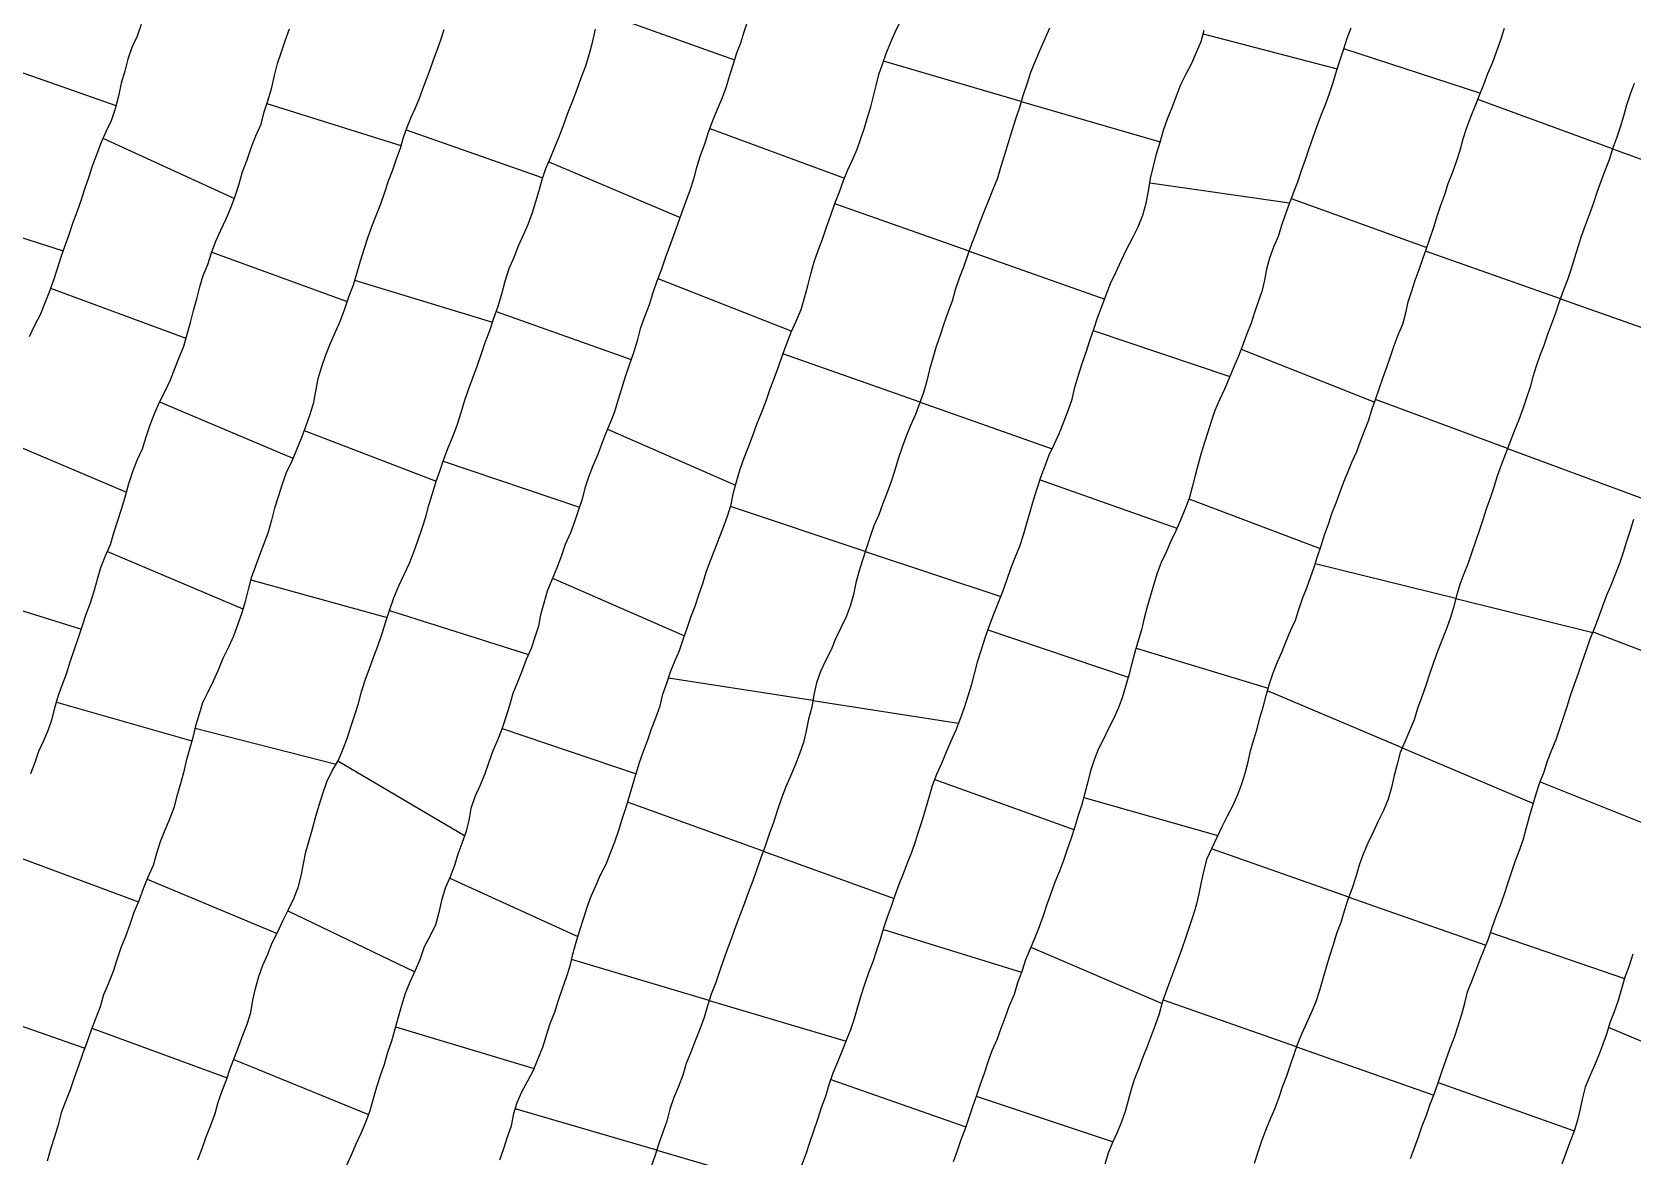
# Model space of a CAD drawing. Extents: x 703186 to 703989, y 1560402 to 1561368.
# Drawn here: x 703821.7 to 703872.1, y 1560727.8 to 1560763.2 of the extents above; entities that cross this region are included whole.
import ezdxf

# ---------------------------------------------------------------- set-up
doc = ezdxf.new("R2010")
doc.units = 0
doc.layers.add('10124_2002_REAL', color=30, linetype='Continuous')
doc.layers.add('AGROCAD PLL', color=7, linetype='Continuous')

msp = doc.modelspace()

# ---------------------------------------------------------------- linework, layer by layer
at = {"layer": '10124_2002_REAL'}
for points in [[(703825.1589, 1560763.4542), (703825.0265, 1560763.0849), (703824.8675, 1560762.7359), (703824.7382, 1560762.3673), (703824.6411, 1560761.987), (703824.5213, 1560761.6041), (703824.446, 1560761.1952), (703824.3334, 1560760.8058), (703824.2134, 1560760.4286), (703824.0447, 1560760.0765), (703823.8824, 1560759.7215), (703823.7498, 1560759.3527), (703823.6163, 1560758.9923), (703823.5004, 1560758.6334), (703823.3754, 1560758.2698), (703823.2527, 1560757.9102), (703823.1292, 1560757.5543), (703822.9933, 1560757.1937), (703822.8745, 1560756.8316), (703822.7515, 1560756.4862), (703822.6286, 1560756.1338), (703822.5067, 1560755.7716), (703822.3921, 1560755.4051), (703822.2543, 1560755.0298), (703822.1132, 1560754.6622), (703821.9755, 1560754.3206), (703821.801, 1560753.9883), (703821.6292, 1560753.6288)], [(703844.2292, 1560763.4989), (703844.1255, 1560763.1879), (703844.0221, 1560762.8639), (703843.9051, 1560762.5487), (703843.7981, 1560762.2042), (703843.6807, 1560761.853), (703843.5729, 1560761.4987), (703843.4467, 1560761.151), (703843.2972, 1560760.7854), (703843.1472, 1560760.428), (703843.0115, 1560760.0602), (703842.8899, 1560759.6895), (703842.7525, 1560759.326), (703842.6386, 1560758.9554), (703842.5427, 1560758.5887), (703842.429, 1560758.2279), (703842.2923, 1560757.8684), (703842.1733, 1560757.5193), (703842.0444, 1560757.1584), (703841.922, 1560756.8127), (703841.795, 1560756.4708), (703841.6589, 1560756.102), (703841.5374, 1560755.7509), (703841.3925, 1560755.3826), (703841.2668, 1560755.0065), (703841.1517, 1560754.6348), (703841.0019, 1560754.255), (703840.8633, 1560753.8788), (703840.7702, 1560753.4975), (703840.6562, 1560753.1182), (703840.5252, 1560752.7366), (703840.3978, 1560752.3676), (703840.2793, 1560751.9915), (703840.1668, 1560751.6251), (703840.0548, 1560751.2665), (703839.9281, 1560750.9152), (703839.78, 1560750.5775), (703839.6473, 1560750.2404), (703839.5245, 1560749.8977), (703839.382, 1560749.5636), (703839.2361, 1560749.2082), (703839.1263, 1560748.8653), (703839.0367, 1560748.5141), (703838.9162, 1560748.1558), (703838.7955, 1560747.8087), (703838.6732, 1560747.4554), (703838.5074, 1560747.0895), (703838.3784, 1560746.7139), (703838.2448, 1560746.3555), (703838.0825, 1560745.9844), (703837.9349, 1560745.6178), (703837.832, 1560745.2495), (703837.7312, 1560744.8795), (703837.6637, 1560744.5172), (703837.5486, 1560744.1755), (703837.431, 1560743.8226), (703837.2816, 1560743.4767), (703837.1495, 1560743.121), (703837.001, 1560742.7624), (703836.8605, 1560742.4071), (703836.7496, 1560742.0292), (703836.6429, 1560741.6542), (703836.5173, 1560741.2825), (703836.3766, 1560740.9374), (703836.2297, 1560740.5935), (703836.1033, 1560740.2381), (703835.9795, 1560739.8786), (703835.8342, 1560739.5148), (703835.662, 1560739.146), (703835.5408, 1560738.7871), (703835.4691, 1560738.4085), (703835.3747, 1560738.0353), (703835.256, 1560737.6848), (703835.1247, 1560737.3439), (703835.0198, 1560736.9894), (703834.8895, 1560736.6286), (703834.73, 1560736.2782), (703834.612, 1560735.8921), (703834.5324, 1560735.5088), (703834.4241, 1560735.1168), (703834.2517, 1560734.7755), (703834.0664, 1560734.4271), (703833.939, 1560734.0529), (703833.7882, 1560733.6812), (703833.6183, 1560733.3203), (703833.473, 1560732.9599), (703833.3482, 1560732.5859), (703833.2532, 1560732.2163), (703833.1383, 1560731.8344), (703833.0359, 1560731.4613), (703832.9108, 1560731.1012), (703832.8071, 1560730.7251), (703832.6858, 1560730.37), (703832.5612, 1560730.0082), (703832.4575, 1560729.6415), (703832.3568, 1560729.2711), (703832.223, 1560728.9003), (703832.0737, 1560728.5535), (703831.9127, 1560728.2227), (703831.7638, 1560727.8702), (703831.6059, 1560727.526)], [(703836.4443, 1560727.7288), (703836.5712, 1560728.0847), (703836.6937, 1560728.4451), (703836.8138, 1560728.8016), (703836.8929, 1560729.1799), (703836.999, 1560729.5336), (703837.1383, 1560729.8707), (703837.3267, 1560730.2092), (703837.505, 1560730.5469), (703837.6587, 1560730.9148), (703837.8052, 1560731.2763), (703837.9193, 1560731.6491), (703838.0335, 1560732.0137), (703838.1792, 1560732.3735), (703838.2972, 1560732.7467), (703838.4204, 1560733.1149), (703838.5484, 1560733.4763), (703838.6611, 1560733.8339), (703838.7513, 1560734.1983), (703838.8505, 1560734.5791), (703838.9649, 1560734.9505), (703839.0803, 1560735.314), (703839.1976, 1560735.6752), (703839.3298, 1560736.0268), (703839.4766, 1560736.3463), (703839.6172, 1560736.6939), (703839.7933, 1560737.0347), (703839.9301, 1560737.3834), (703840.0709, 1560737.7373), (703840.194, 1560738.0975), (703840.3044, 1560738.4504), (703840.4154, 1560738.7954), (703840.5218, 1560739.1431), (703840.6245, 1560739.4931), (703840.7331, 1560739.8578), (703840.8449, 1560740.2298), (703840.971, 1560740.5838), (703841.1062, 1560740.94), (703841.227, 1560741.2936), (703841.3589, 1560741.6388), (703841.497, 1560742.0153), (703841.5861, 1560742.3766), (703841.7039, 1560742.7323), (703841.8259, 1560743.0805), (703841.9632, 1560743.4182), (703842.1061, 1560743.755), (703842.2264, 1560744.0971), (703842.3475, 1560744.4535), (703842.4664, 1560744.8062), (703842.5952, 1560745.1542), (703842.7185, 1560745.5078), (703842.8376, 1560745.8618), (703842.949, 1560746.224), (703843.0796, 1560746.5839), (703843.215, 1560746.9333), (703843.3541, 1560747.2854), (703843.4892, 1560747.6323), (703843.6212, 1560747.987), (703843.7302, 1560748.3484), (703843.8094, 1560748.7268), (703843.9065, 1560749.1029), (703844.0211, 1560749.4595), (703844.1469, 1560749.8142), (703844.2815, 1560750.1657), (703844.4125, 1560750.5193), (703844.5445, 1560750.8774), (703844.6842, 1560751.2314), (703844.8254, 1560751.5831), (703844.9499, 1560751.9538), (703845.0877, 1560752.3196), (703845.2216, 1560752.6807), (703845.3513, 1560753.05), (703845.4818, 1560753.417), (703845.6266, 1560753.7718), (703845.7825, 1560754.1237), (703845.9345, 1560754.4826), (703846.046, 1560754.8542), (703846.1477, 1560755.233), (703846.2452, 1560755.6074), (703846.3418, 1560755.9882), (703846.4707, 1560756.3468), (703846.613, 1560756.6949), (703846.7386, 1560757.0754), (703846.875, 1560757.4513), (703846.9999, 1560757.8252), (703847.1482, 1560758.1948), (703847.2747, 1560758.5484), (703847.4094, 1560758.8808), (703847.56, 1560759.213), (703847.6975, 1560759.5288), (703847.8112, 1560759.8682), (703847.9294, 1560760.2025), (703848.0273, 1560760.5308), (703848.1351, 1560760.8627), (703848.2164, 1560761.2013), (703848.3003, 1560761.5365), (703848.3876, 1560761.8789), (703848.4967, 1560762.2088), (703848.6165, 1560762.5445), (703848.745, 1560762.88), (703848.8921, 1560763.2095), (703849.0538, 1560763.5405)], [(703821.6846, 1560739.8861), (703821.8153, 1560740.2442), (703821.9346, 1560740.5824), (703822.0917, 1560740.9228), (703822.2358, 1560741.265), (703822.3515, 1560741.5998), (703822.4419, 1560741.9527), (703822.5455, 1560742.3147), (703822.6659, 1560742.6668), (703822.8038, 1560743.025), (703822.9174, 1560743.3946), (703823.0415, 1560743.7628), (703823.1702, 1560744.1304), (703823.3032, 1560744.5116), (703823.4226, 1560744.8952), (703823.5588, 1560745.2588), (703823.6801, 1560745.6221), (703823.7797, 1560746.002), (703823.8889, 1560746.3693), (703824.0352, 1560746.7295), (703824.1867, 1560747.088), (703824.2992, 1560747.4583), (703824.4191, 1560747.8452), (703824.5453, 1560748.2332), (703824.6596, 1560748.6228), (703824.7643, 1560749.0074), (703824.8901, 1560749.387), (703825.0341, 1560749.7496), (703825.1933, 1560750.105), (703825.3139, 1560750.4818), (703825.4357, 1560750.8609), (703825.5862, 1560751.23), (703825.7403, 1560751.5947), (703825.9179, 1560751.9337), (703826.0769, 1560752.2754), (703826.2137, 1560752.6298), (703826.3563, 1560752.9746), (703826.4978, 1560753.3366), (703826.5997, 1560753.7092), (703826.7083, 1560754.0777), (703826.8083, 1560754.4566), (703826.9105, 1560754.8267), (703827.0028, 1560755.1971), (703827.1115, 1560755.5596), (703827.2513, 1560755.9067), (703827.3733, 1560756.2725), (703827.5055, 1560756.6352), (703827.6666, 1560756.9818), (703827.8308, 1560757.3373), (703827.9846, 1560757.689), (703828.1191, 1560758.0508), (703828.2456, 1560758.4392), (703828.3436, 1560758.8238), (703828.4888, 1560759.1996), (703828.6218, 1560759.5762), (703828.7623, 1560759.9482), (703828.9304, 1560760.3179), (703829.034, 1560760.7114), (703829.1514, 1560761.0861), (703829.2682, 1560761.4686), (703829.3524, 1560761.8489), (703829.4464, 1560762.2288), (703829.5748, 1560762.5951), (703829.6948, 1560762.942), (703829.8245, 1560763.3159)], [(703834.6882, 1560763.2871), (703834.5845, 1560762.9634), (703834.4691, 1560762.6416), (703834.3539, 1560762.3335), (703834.2426, 1560762.03), (703834.129, 1560761.7286), (703834.0186, 1560761.4256), (703833.9096, 1560761.1243), (703833.7822, 1560760.8215), (703833.6456, 1560760.5268), (703833.5246, 1560760.2139), (703833.4099, 1560759.887), (703833.3068, 1560759.5538), (703833.1819, 1560759.219), (703833.0663, 1560758.8688), (703832.9361, 1560758.5217), (703832.8214, 1560758.1649), (703832.6881, 1560757.8021), (703832.5409, 1560757.4388), (703832.4053, 1560757.0857), (703832.2843, 1560756.7298), (703832.1666, 1560756.3791), (703832.0527, 1560756.005), (703831.9446, 1560755.6354), (703831.829, 1560755.2538), (703831.6892, 1560754.8754), (703831.5591, 1560754.4983), (703831.4171, 1560754.1344), (703831.265, 1560753.7739), (703831.1087, 1560753.4197), (703830.9618, 1560753.0545), (703830.8366, 1560752.6834), (703830.7154, 1560752.3074), (703830.6476, 1560751.9164), (703830.5769, 1560751.5227), (703830.4582, 1560751.1481), (703830.3299, 1560750.7968), (703830.1896, 1560750.4309), (703830.0514, 1560750.0714), (703829.8953, 1560749.7158), (703829.7236, 1560749.3464), (703829.5985, 1560748.9872), (703829.4778, 1560748.6198), (703829.3535, 1560748.2296), (703829.2619, 1560747.8582), (703829.1526, 1560747.4824), (703829.023, 1560747.1103), (703828.8863, 1560746.7551), (703828.752, 1560746.4052), (703828.6232, 1560746.0434), (703828.5221, 1560745.6784), (703828.4272, 1560745.2974), (703828.3236, 1560744.9366), (703828.2031, 1560744.5814), (703828.0612, 1560744.2112), (703827.9027, 1560743.8628), (703827.7268, 1560743.5049), (703827.5825, 1560743.138), (703827.4219, 1560742.7927), (703827.2579, 1560742.4463), (703827.087, 1560742.1069), (703826.98, 1560741.7502), (703826.872, 1560741.3864), (703826.7787, 1560741.0209), (703826.6732, 1560740.6513), (703826.5769, 1560740.2834), (703826.4854, 1560739.91), (703826.3832, 1560739.5324), (703826.2833, 1560739.1759), (703826.1796, 1560738.8065), (703826.0471, 1560738.443), (703825.8985, 1560738.0998), (703825.7548, 1560737.7324), (703825.6407, 1560737.3672), (703825.5289, 1560736.9859), (703825.37, 1560736.6183), (703825.2192, 1560736.2562), (703825.0876, 1560735.8745), (703824.9287, 1560735.5051), (703824.7976, 1560735.134), (703824.6587, 1560734.7538), (703824.5192, 1560734.3946), (703824.3952, 1560734.0195), (703824.2771, 1560733.6518), (703824.1329, 1560733.291), (703823.9725, 1560732.9213), (703823.8677, 1560732.5428), (703823.7152, 1560732.1642), (703823.5825, 1560731.8037), (703823.4502, 1560731.4235), (703823.304, 1560731.0535), (703823.188, 1560730.6811), (703823.0488, 1560730.3075), (703822.9257, 1560729.9269), (703822.7717, 1560729.5615), (703822.6321, 1560729.2034), (703822.5438, 1560728.8303), (703822.4323, 1560728.4503), (703822.3117, 1560728.0916), (703822.1927, 1560727.6876)], [(703826.9412, 1560727.7257), (703827.0783, 1560728.0876), (703827.1977, 1560728.4555), (703827.3452, 1560728.8149), (703827.4816, 1560729.1799), (703827.5808, 1560729.5418), (703827.7043, 1560729.8959), (703827.8408, 1560730.2447), (703827.9545, 1560730.6018), (703828.0959, 1560730.9479), (703828.2319, 1560731.3053), (703828.36, 1560731.6503), (703828.4986, 1560731.9969), (703828.6055, 1560732.3629), (703828.6731, 1560732.7516), (703828.7597, 1560733.121), (703828.8623, 1560733.4974), (703828.9865, 1560733.8553), (703829.1462, 1560734.1949), (703829.2855, 1560734.5605), (703829.4592, 1560734.8986), (703829.621, 1560735.2477), (703829.7908, 1560735.6), (703829.9657, 1560735.9474), (703830.0977, 1560736.2949), (703830.1926, 1560736.6606), (703830.2696, 1560737.0407), (703830.3374, 1560737.4205), (703830.4511, 1560737.7792), (703830.5507, 1560738.1381), (703830.6506, 1560738.505), (703830.7587, 1560738.8856), (703830.8778, 1560739.258), (703831.0041, 1560739.6236), (703831.1674, 1560739.9693), (703831.3657, 1560740.3057), (703831.5206, 1560740.6585), (703831.6572, 1560741.0173), (703831.7716, 1560741.3798), (703831.8837, 1560741.7346), (703831.9979, 1560742.0839), (703832.0972, 1560742.4548), (703832.2137, 1560742.819), (703832.3414, 1560743.1919), (703832.4793, 1560743.5616), (703832.614, 1560743.9222), (703832.7434, 1560744.293), (703832.8644, 1560744.6662), (703832.9829, 1560745.0432), (703833.1154, 1560745.412), (703833.2705, 1560745.7894), (703833.439, 1560746.1477), (703833.6048, 1560746.5086), (703833.7481, 1560746.8761), (703833.8751, 1560747.2401), (703834.0065, 1560747.6022), (703834.1163, 1560747.9579), (703834.2181, 1560748.3243), (703834.3295, 1560748.701), (703834.4455, 1560749.0811), (703834.5677, 1560749.4338), (703834.694, 1560749.8102), (703834.8366, 1560750.1669), (703834.9784, 1560750.5124), (703835.1116, 1560750.8828), (703835.2283, 1560751.243), (703835.3372, 1560751.6042), (703835.4641, 1560751.9697), (703835.5994, 1560752.3343), (703835.7345, 1560752.6994), (703835.8604, 1560753.0659), (703835.9928, 1560753.4439), (703836.1294, 1560753.8248), (703836.262, 1560754.2141), (703836.3951, 1560754.5905), (703836.5075, 1560754.9766), (703836.6208, 1560755.3781), (703836.7403, 1560755.774), (703836.9017, 1560756.1357), (703837.0406, 1560756.4881), (703837.204, 1560756.8558), (703837.3498, 1560757.1972), (703837.4746, 1560757.5356), (703837.5872, 1560757.8822), (703837.6917, 1560758.231), (703837.7826, 1560758.5762), (703837.9008, 1560758.9265), (703838.0408, 1560759.257), (703838.177, 1560759.5991), (703838.3233, 1560759.9559), (703838.462, 1560760.3091), (703838.5918, 1560760.6654), (703838.742, 1560761.0279), (703838.8772, 1560761.3896), (703839.013, 1560761.7785), (703839.1578, 1560762.1535), (703839.2723, 1560762.5399), (703839.3728, 1560762.9304), (703839.4641, 1560763.3094)], [(703853.7517, 1560763.3414), (703853.6047, 1560763.0018), (703853.4553, 1560762.6513), (703853.3006, 1560762.3012), (703853.1635, 1560761.9443), (703853.043, 1560761.5747), (703852.9178, 1560761.215), (703852.8091, 1560760.8414), (703852.6876, 1560760.4751), (703852.5747, 1560760.1099), (703852.459, 1560759.7321), (703852.3351, 1560759.3514), (703852.2286, 1560758.983), (703852.1177, 1560758.6154), (703851.9708, 1560758.2626), (703851.8362, 1560757.9211), (703851.7, 1560757.5784), (703851.5651, 1560757.2376), (703851.4399, 1560756.8879), (703851.3006, 1560756.5398), (703851.1751, 1560756.1831), (703851.0536, 1560755.823), (703850.9145, 1560755.4689), (703850.7883, 1560755.1086), (703850.6891, 1560754.7468), (703850.5562, 1560754.3954), (703850.4267, 1560754.0391), (703850.3101, 1560753.6763), (703850.1927, 1560753.3186), (703850.0779, 1560752.9592), (703849.9821, 1560752.5961), (703849.8896, 1560752.2381), (703849.7896, 1560751.8772), (703849.6668, 1560751.5291), (703849.5342, 1560751.186), (703849.3825, 1560750.8393), (703849.2423, 1560750.4973), (703849.1183, 1560750.1494), (703848.9919, 1560749.7907), (703848.8825, 1560749.431), (703848.7692, 1560749.0735), (703848.6437, 1560748.7269), (703848.5089, 1560748.3769), (703848.3791, 1560748.0236), (703848.2287, 1560747.6743), (703848.0991, 1560747.3154), (703847.9833, 1560746.9531), (703847.8635, 1560746.5938), (703847.7534, 1560746.2357), (703847.6585, 1560745.8877), (703847.5807, 1560745.5143), (703847.4761, 1560745.1455), (703847.3522, 1560744.813), (703847.1844, 1560744.4683), (703847.0205, 1560744.125), (703846.8838, 1560743.7777), (703846.7085, 1560743.4321), (703846.5496, 1560743.0952), (703846.419, 1560742.7351), (703846.3312, 1560742.3634), (703846.2699, 1560741.9684), (703846.1673, 1560741.5933), (703846.0987, 1560741.2266), (703846.01, 1560740.861), (703845.8824, 1560740.5031), (703845.752, 1560740.1466), (703845.5978, 1560739.7996), (703845.4422, 1560739.4465), (703845.3059, 1560739.0783), (703845.1838, 1560738.7134), (703845.0635, 1560738.3468), (703844.9322, 1560737.9744), (703844.8003, 1560737.6015), (703844.6678, 1560737.2345), (703844.5448, 1560736.8724), (703844.4132, 1560736.5118), (703844.2757, 1560736.1586), (703844.15, 1560735.8019), (703844.0121, 1560735.4523), (703843.8758, 1560735.0907), (703843.7508, 1560734.7304), (703843.6196, 1560734.3711), (703843.4963, 1560734.0153), (703843.3678, 1560733.6576), (703843.2462, 1560733.3032), (703843.0987, 1560732.9381), (703842.9892, 1560732.5701), (703842.881, 1560732.205), (703842.7469, 1560731.8424), (703842.6021, 1560731.4705), (703842.4619, 1560731.1153), (703842.32, 1560730.755), (703842.2065, 1560730.3888), (703842.0782, 1560730.0294), (703841.9294, 1560729.6885), (703841.8031, 1560729.3254), (703841.7103, 1560728.9464), (703841.5868, 1560728.5929), (703841.451, 1560728.2439), (703841.3414, 1560727.8682), (703841.218, 1560727.5161)], [(703845.9539, 1560727.559), (703846.0911, 1560727.92), (703846.2127, 1560728.277), (703846.3338, 1560728.6418), (703846.4612, 1560729.005), (703846.5794, 1560729.3724), (703846.7126, 1560729.7324), (703846.8159, 1560730.0956), (703846.9451, 1560730.4641), (703847.093, 1560730.8104), (703847.2327, 1560731.1469), (703847.3667, 1560731.492), (703847.5017, 1560731.8328), (703847.6194, 1560732.1764), (703847.72, 1560732.5425), (703847.8277, 1560732.8952), (703847.9413, 1560733.2584), (703848.0647, 1560733.6176), (703848.202, 1560733.9654), (703848.3185, 1560734.3213), (703848.4315, 1560734.6723), (703848.5403, 1560735.024), (703848.6517, 1560735.3732), (703848.7773, 1560735.7145), (703848.9013, 1560736.0597), (703849.0273, 1560736.4027), (703849.1566, 1560736.7365), (703849.2836, 1560737.0725), (703849.4195, 1560737.4068), (703849.5398, 1560737.7444), (703849.6431, 1560738.0813), (703849.7627, 1560738.4242), (703849.8657, 1560738.7786), (703849.9624, 1560739.1357), (703850.075, 1560739.5044), (703850.2052, 1560739.8669), (703850.3617, 1560740.2137), (703850.5123, 1560740.5651), (703850.658, 1560740.9136), (703850.8133, 1560741.2593), (703850.9533, 1560741.6135), (703851.0769, 1560741.9633), (703851.1993, 1560742.3243), (703851.3148, 1560742.6934), (703851.4102, 1560743.058), (703851.5029, 1560743.4328), (703851.6116, 1560743.7917), (703851.7317, 1560744.1546), (703851.8534, 1560744.5156), (703851.9924, 1560744.8777), (703852.1453, 1560745.2423), (703852.2825, 1560745.6079), (703852.412, 1560745.966), (703852.5365, 1560746.3329), (703852.6786, 1560746.6867), (703852.8228, 1560747.0403), (703852.9385, 1560747.3965), (703853.0457, 1560747.7586), (703853.1466, 1560748.1238), (703853.2487, 1560748.4869), (703853.3639, 1560748.8509), (703853.4888, 1560749.2071), (703853.6192, 1560749.5624), (703853.751, 1560749.9144), (703853.9156, 1560750.2601), (703854.0695, 1560750.603), (703854.2099, 1560750.9471), (703854.3423, 1560751.307), (703854.4676, 1560751.6696), (703854.5571, 1560752.0469), (703854.6685, 1560752.4163), (703854.7858, 1560752.7848), (703854.9123, 1560753.1474), (703855.0274, 1560753.5073), (703855.1478, 1560753.865), (703855.2698, 1560754.2216), (703855.4037, 1560754.5788), (703855.5443, 1560754.9435), (703855.6816, 1560755.3039), (703855.8455, 1560755.6544), (703856.017, 1560756.0155), (703856.1809, 1560756.374), (703856.3704, 1560756.7313), (703856.5498, 1560757.0857), (703856.7005, 1560757.4506), (703856.8038, 1560757.829), (703856.8772, 1560758.2156), (703856.9342, 1560758.6125), (703857.0306, 1560759.0015), (703857.1257, 1560759.3814), (703857.2394, 1560759.7531), (703857.3472, 1560760.1265), (703857.4724, 1560760.4919), (703857.6139, 1560760.8482), (703857.7529, 1560761.2125), (703857.889, 1560761.5689), (703858.0553, 1560761.9069), (703858.2349, 1560762.2412), (703858.381, 1560762.5797), (703858.5294, 1560762.9189), (703858.6222, 1560763.2749)], [(703863.2429, 1560763.3438), (703863.1208, 1560763.0168), (703863.0097, 1560762.6758), (703862.8953, 1560762.3315), (703862.7844, 1560761.9753), (703862.6806, 1560761.6197), (703862.5647, 1560761.2742), (703862.4359, 1560760.9294), (703862.3051, 1560760.5917), (703862.1755, 1560760.2539), (703862.0455, 1560759.904), (703861.9272, 1560759.5455), (703861.8067, 1560759.1952), (703861.6824, 1560758.8479), (703861.5612, 1560758.4955), (703861.4277, 1560758.1476), (703861.3049, 1560757.8068), (703861.1759, 1560757.4655), (703861.063, 1560757.1284), (703860.9517, 1560756.7863), (703860.814, 1560756.449), (703860.6867, 1560756.1061), (703860.594, 1560755.7566), (703860.5211, 1560755.4049), (703860.445, 1560755.0536), (703860.3305, 1560754.7296), (703860.2143, 1560754.3954), (703860.1022, 1560754.0603), (703859.9717, 1560753.7226), (703859.8418, 1560753.3728), (703859.7024, 1560753.0212), (703859.5577, 1560752.6787), (703859.4132, 1560752.3251), (703859.2682, 1560751.9801), (703859.1118, 1560751.6399), (703858.9598, 1560751.3051), (703858.8455, 1560750.9629), (703858.7418, 1560750.6312), (703858.6338, 1560750.3017), (703858.5308, 1560749.9684), (703858.4397, 1560749.6177), (703858.3424, 1560749.26), (703858.2528, 1560748.9), (703858.1519, 1560748.5436), (703858.0201, 1560748.1953), (703857.8796, 1560747.8581), (703857.7333, 1560747.5254), (703857.5767, 1560747.1915), (703857.4273, 1560746.8549), (703857.2768, 1560746.5225), (703857.1504, 1560746.186), (703857.0392, 1560745.8377), (703856.9337, 1560745.49), (703856.8327, 1560745.1336), (703856.7419, 1560744.7735), (703856.6555, 1560744.4106), (703856.5532, 1560744.0559), (703856.4474, 1560743.7053), (703856.3489, 1560743.3499), (703856.2586, 1560742.9841), (703856.1477, 1560742.6236), (703856.0456, 1560742.2678), (703855.9184, 1560741.9325), (703855.7764, 1560741.6099), (703855.6166, 1560741.2955), (703855.455, 1560740.9681), (703855.2919, 1560740.6445), (703855.1633, 1560740.3142), (703855.0506, 1560739.9706), (703854.961, 1560739.6259), (703854.8731, 1560739.2704), (703854.7727, 1560738.9141), (703854.6625, 1560738.5576), (703854.5499, 1560738.2019), (703854.4353, 1560737.8467), (703854.3151, 1560737.4946), (703854.1925, 1560737.1478), (703854.0679, 1560736.8074), (703853.9288, 1560736.4632), (703853.7994, 1560736.1125), (703853.6745, 1560735.7595), (703853.5549, 1560735.407), (703853.4295, 1560735.0632), (703853.294, 1560734.7152), (703853.1445, 1560734.366), (703852.9999, 1560734.0189), (703852.8806, 1560733.6554), (703852.7494, 1560733.2933), (703852.6405, 1560732.9269), (703852.4893, 1560732.5699), (703852.3606, 1560732.212), (703852.2289, 1560731.8614), (703852.095, 1560731.5069), (703851.9358, 1560731.1517), (703851.8154, 1560730.7965), (703851.6988, 1560730.4475), (703851.5726, 1560730.1013), (703851.4549, 1560729.7539), (703851.3365, 1560729.3971), (703851.2174, 1560729.0455), (703851.1004, 1560728.699), (703850.964, 1560728.3609), (703850.8447, 1560728.0112), (703850.7214, 1560727.6629)], [(703855.5066, 1560727.601), (703855.6111, 1560727.9474), (703855.7513, 1560728.2808), (703855.8976, 1560728.6015), (703856.0366, 1560728.9307), (703856.1475, 1560729.2552), (703856.2408, 1560729.6012), (703856.3429, 1560729.946), (703856.4485, 1560730.2852), (703856.5786, 1560730.6241), (703856.7006, 1560730.9671), (703856.8391, 1560731.3007), (703856.9703, 1560731.6372), (703857.0961, 1560731.9775), (703857.2158, 1560732.3275), (703857.3182, 1560732.6833), (703857.4291, 1560733.0172), (703857.5547, 1560733.3573), (703857.6851, 1560733.6964), (703857.8074, 1560734.0309), (703857.9347, 1560734.3753), (703858.0524, 1560734.7171), (703858.1621, 1560735.0634), (703858.2775, 1560735.4047), (703858.3818, 1560735.7413), (703858.4722, 1560736.0998), (703858.5446, 1560736.4697), (703858.6221, 1560736.8385), (703858.724, 1560737.2065), (703858.8735, 1560737.5453), (703859.0366, 1560737.8833), (703859.1897, 1560738.2183), (703859.3585, 1560738.5495), (703859.5379, 1560738.8833), (703859.6909, 1560739.2184), (703859.8165, 1560739.5578), (703859.9201, 1560739.8986), (703860.0119, 1560740.253), (703860.0903, 1560740.5996), (703860.191, 1560740.9497), (703860.2954, 1560741.2926), (703860.3813, 1560741.6373), (703860.4887, 1560741.9741), (703860.5826, 1560742.3395), (703860.6814, 1560742.7023), (703860.7968, 1560743.0513), (703860.9313, 1560743.3939), (703861.0855, 1560743.7243), (703861.2116, 1560744.0492), (703861.3481, 1560744.3699), (703861.4974, 1560744.7066), (703861.6078, 1560745.0496), (703861.7224, 1560745.3885), (703861.8617, 1560745.7281), (703861.9765, 1560746.0547), (703862.085, 1560746.3822), (703862.1984, 1560746.7137), (703862.3104, 1560747.0526), (703862.4138, 1560747.3932), (703862.5415, 1560747.7343), (703862.6472, 1560748.0692), (703862.7789, 1560748.4064), (703862.907, 1560748.7471), (703863.029, 1560749.066), (703863.1553, 1560749.3905), (703863.2864, 1560749.7014), (703863.429, 1560750.0157), (703863.5524, 1560750.3421), (703863.6788, 1560750.6643), (703863.8048, 1560750.9851), (703863.9095, 1560751.325), (703864.0248, 1560751.6551), (703864.1409, 1560751.9906), (703864.2571, 1560752.3302), (703864.379, 1560752.6696), (703864.4979, 1560753.0102), (703864.6074, 1560753.3536), (703864.7383, 1560753.6936), (703864.8772, 1560754.0262), (703864.9719, 1560754.3775), (703865.0491, 1560754.7246), (703865.1608, 1560755.0712), (703865.275, 1560755.4148), (703865.4002, 1560755.7503), (703865.5132, 1560756.0772), (703865.6267, 1560756.409), (703865.7419, 1560756.7373), (703865.8602, 1560757.0726), (703865.9665, 1560757.419), (703866.0801, 1560757.7648), (703866.2022, 1560758.1107), (703866.3099, 1560758.4498), (703866.4436, 1560758.7855), (703866.5682, 1560759.1455), (703866.6862, 1560759.5017), (703866.7813, 1560759.8594), (703866.8938, 1560760.2178), (703867.0236, 1560760.5534), (703867.1589, 1560760.8888), (703867.299, 1560761.2296), (703867.4295, 1560761.5673), (703867.5616, 1560761.9133), (703867.7126, 1560762.2665), (703867.8434, 1560762.6239), (703867.9642, 1560762.9766), (703868.088, 1560763.3369)], [(703872.1636, 1560761.6008), (703872.042, 1560761.2659), (703871.9267, 1560760.9179), (703871.829, 1560760.5751), (703871.7255, 1560760.2247), (703871.609, 1560759.8806), (703871.487, 1560759.5452), (703871.3816, 1560759.1934), (703871.2468, 1560758.8553), (703871.119, 1560758.512), (703870.9901, 1560758.1637), (703870.8698, 1560757.8123), (703870.7496, 1560757.4697), (703870.6278, 1560757.1255), (703870.5017, 1560756.7827), (703870.3967, 1560756.4474), (703870.2827, 1560756.1099), (703870.1815, 1560755.7686), (703870.0644, 1560755.4202), (703869.9286, 1560755.0731), (703869.8054, 1560754.724), (703869.6916, 1560754.3718), (703869.5665, 1560754.0318), (703869.4369, 1560753.7005), (703869.3186, 1560753.3562), (703869.1959, 1560753.0344), (703869.0815, 1560752.7031), (703868.9772, 1560752.3713), (703868.8925, 1560752.0411), (703868.7709, 1560751.7087), (703868.6633, 1560751.3655), (703868.5362, 1560751.0104), (703868.3895, 1560750.6546), (703868.2481, 1560750.3037), (703868.1144, 1560749.9437), (703867.9793, 1560749.5906), (703867.8563, 1560749.2439), (703867.7448, 1560748.8941), (703867.6289, 1560748.5487), (703867.5059, 1560748.2076), (703867.4027, 1560747.8645), (703867.2884, 1560747.5223), (703867.1719, 1560747.1845), (703867.0564, 1560746.8481), (703866.939, 1560746.5016), (703866.7996, 1560746.1721), (703866.6769, 1560745.8328), (703866.5717, 1560745.4752), (703866.4813, 1560745.1101), (703866.3699, 1560744.7606), (703866.2421, 1560744.417), (703866.1051, 1560744.0725), (703865.977, 1560743.722), (703865.8466, 1560743.3765), (703865.7236, 1560743.0105), (703865.606, 1560742.6532), (703865.4772, 1560742.2946), (703865.3477, 1560741.9346), (703865.242, 1560741.5717), (703865.0899, 1560741.2298), (703864.944, 1560740.8813), (703864.7996, 1560740.5401), (703864.6988, 1560740.1818), (703864.6091, 1560739.8168), (703864.5204, 1560739.4435), (703864.419, 1560739.0756), (703864.2779, 1560738.7237), (703864.1076, 1560738.3843), (703863.948, 1560738.043), (703863.7828, 1560737.6949), (703863.6299, 1560737.3448), (703863.5116, 1560736.9949), (703863.402, 1560736.6374), (703863.2814, 1560736.2765), (703863.1549, 1560735.9166), (703863.0382, 1560735.5523), (703862.9249, 1560735.1974), (703862.7977, 1560734.844), (703862.6876, 1560734.4897), (703862.5677, 1560734.1374), (703862.468, 1560733.7862), (703862.3647, 1560733.4265), (703862.2581, 1560733.0576), (703862.1459, 1560732.7001), (703861.994, 1560732.3578), (703861.8458, 1560732.0324), (703861.7056, 1560731.7006), (703861.5702, 1560731.3807), (703861.45, 1560731.038), (703861.3316, 1560730.706), (703861.2209, 1560730.3643), (703861.0874, 1560730.0169), (703860.9627, 1560729.6571), (703860.8457, 1560729.3211), (703860.6973, 1560728.9862), (703860.562, 1560728.6547), (703860.4361, 1560728.3117), (703860.3128, 1560727.9632), (703860.2026, 1560727.6136)], [(703865.1241, 1560727.7649), (703865.2482, 1560728.1038), (703865.3706, 1560728.4487), (703865.491, 1560728.7913), (703865.6263, 1560729.1355), (703865.7424, 1560729.4768), (703865.8795, 1560729.8247), (703866.0075, 1560730.1843), (703866.1217, 1560730.5282), (703866.2492, 1560730.8806), (703866.3748, 1560731.2416), (703866.5055, 1560731.5875), (703866.6272, 1560731.9462), (703866.7365, 1560732.3057), (703866.8316, 1560732.6597), (703866.9156, 1560733.0095), (703867.0554, 1560733.3469), (703867.181, 1560733.6729), (703867.304, 1560734.0103), (703867.4416, 1560734.3452), (703867.5753, 1560734.6783), (703867.6981, 1560735.0367), (703867.8189, 1560735.3985), (703867.9582, 1560735.7434), (703868.0798, 1560736.1017), (703868.2026, 1560736.4539), (703868.3173, 1560736.7967), (703868.4326, 1560737.1472), (703868.563, 1560737.4912), (703868.6766, 1560737.8293), (703868.7765, 1560738.1858), (703868.8724, 1560738.5334), (703868.9759, 1560738.8858), (703869.0801, 1560739.2486), (703869.1946, 1560739.5967), (703869.3306, 1560739.9363), (703869.4392, 1560740.278), (703869.5737, 1560740.6247), (703869.7105, 1560740.9582), (703869.8232, 1560741.3013), (703869.9392, 1560741.6441), (703870.0552, 1560741.9912), (703870.1608, 1560742.3385), (703870.287, 1560742.6968), (703870.4105, 1560743.046), (703870.5256, 1560743.3928), (703870.6594, 1560743.7456), (703870.7731, 1560744.0886), (703870.9015, 1560744.4266), (703871.039, 1560744.7782), (703871.1639, 1560745.1275), (703871.2991, 1560745.4734), (703871.4376, 1560745.8155), (703871.5744, 1560746.1555), (703871.716, 1560746.5054), (703871.8336, 1560746.8463), (703871.9392, 1560747.1958), (703872.0472, 1560747.5458), (703872.1522, 1560747.8846)], [(703872.1263, 1560734.196), (703872.0052, 1560733.834), (703871.8694, 1560733.4726), (703871.7637, 1560733.1039), (703871.6599, 1560732.7415), (703871.5389, 1560732.3846), (703871.4006, 1560732.037), (703871.2923, 1560731.6836), (703871.1706, 1560731.3346), (703871.0447, 1560731.0044), (703870.9063, 1560730.6768), (703870.7553, 1560730.3416), (703870.627, 1560730.0171), (703870.5399, 1560729.6801), (703870.4665, 1560729.3361), (703870.3817, 1560728.9739), (703870.2722, 1560728.6305), (703870.1409, 1560728.2803), (703870.0178, 1560727.9324), (703869.8833, 1560727.5878)]]:
    msp.add_lwpolyline(points, dxfattribs=at)
at = {"layer": 'AGROCAD PLL', "color": 3, "true_color": 0x00ff00}
for points in [[(703839.6296, 1560763.8458), (703843.8416, 1560762.3442)], [(703863.0171, 1560762.6984), (703867.3243, 1560761.2951)], [(703852.866, 1560761.0371), (703848.5289, 1560762.299)], [(703852.866, 1560761.0371), (703848.5289, 1560762.299)], [(703871.4873, 1560759.5459), (703867.2417, 1560761.0902)], [(703871.4873, 1560759.5459), (703867.2417, 1560761.0902)], [(703843.0565, 1560760.1821), (703847.302, 1560758.6157)], [(703871.4873, 1560759.5459), (703875.6906, 1560758.0169)], [(703837.9872, 1560759.1305), (703842.123, 1560757.3785)], [(703861.3673, 1560757.98), (703865.638, 1560756.4412)], [(703818.4332, 1560757.6952), (703822.6983, 1560756.3337)], [(703851.2229, 1560756.3189), (703846.9938, 1560757.8068)], [(703851.2229, 1560756.3189), (703846.9938, 1560757.8068)], [(703827.38, 1560756.2908), (703831.6416, 1560754.7374)], [(703851.2229, 1560756.3189), (703855.495, 1560754.8158)], [(703869.8415, 1560754.8264), (703865.5977, 1560756.3241)], [(703869.8415, 1560754.8264), (703865.5977, 1560756.3241)], [(703831.8757, 1560755.4081), (703836.2204, 1560754.0919)], [(703841.4226, 1560755.4591), (703845.6392, 1560753.8002)], [(703822.3006, 1560755.1559), (703826.567, 1560753.5894)], [(703836.3347, 1560754.4196), (703840.5868, 1560752.916)], [(703869.8415, 1560754.8264), (703874.0468, 1560753.3423)], [(703855.1345, 1560753.8254), (703859.4348, 1560752.3779)], [(703859.7904, 1560753.2432), (703863.997, 1560751.5754)], [(703830.2857, 1560750.6816), (703834.447, 1560749.0861)], [(703830.2857, 1560750.6816), (703834.4472, 1560749.086)], [(703868.1779, 1560750.1147), (703872.3774, 1560748.555)], [(703834.6603, 1560749.7098), (703838.9543, 1560748.269)], [(703847.9576, 1560746.876), (703843.713, 1560748.2913)], [(703847.9576, 1560746.876), (703843.713, 1560748.2913)], [(703847.9576, 1560746.876), (703852.2245, 1560745.4533)], [(703828.6054, 1560745.9792), (703832.9029, 1560744.7888)], [(703838.1053, 1560746.0366), (703842.267, 1560744.2165)], [(703864.8623, 1560740.6881), (703868.9916, 1560738.9405)], [(703844.7429, 1560737.4426), (703840.4732, 1560738.9842)], [(703844.7429, 1560737.4426), (703840.4732, 1560738.9842)], [(703848.5246, 1560734.9732), (703852.8709, 1560733.6287)], [(703867.6437, 1560734.8778), (703871.8583, 1560733.4338)], [(703853.166, 1560734.4162), (703857.3067, 1560732.6435)], [(703843.0405, 1560732.7426), (703838.7099, 1560734.0312)], [(703843.0405, 1560732.7426), (703838.7099, 1560734.0312)], [(703819.126, 1560732.7266), (703823.378, 1560731.2409)], [(703843.0405, 1560732.7426), (703847.3539, 1560731.4591)], [(703823.6068, 1560731.8697), (703827.8598, 1560730.3042)], [(703875.4852, 1560730.1574), (703871.3567, 1560731.8936)], [(703846.8729, 1560730.2582), (703851.1237, 1560728.7679)], [(703865.9993, 1560730.1613), (703870.275, 1560728.6393)], [(703865.9993, 1560730.1613), (703870.2755, 1560728.6392)], [(703851.4453, 1560729.7251), (703855.757, 1560728.2943)], [(703851.4453, 1560729.7251), (703855.7574, 1560728.2942)], [(703841.3883, 1560728.0289), (703845.683, 1560726.7761)]]:
    msp.add_lwpolyline(points, dxfattribs=at)
at = {"layer": 'AGROCAD PLL', "color": 5, "true_color": 0x0000ff}
for points in [[(703858.5933, 1560763.1641), (703862.8121, 1560762.0643)], [(703829.1152, 1560760.9704), (703833.3359, 1560759.648)], [(703856.9142, 1560758.4732), (703861.3172, 1560757.8409)], [(703849.6801, 1560751.5667), (703853.8391, 1560750.0995)], [(703868.1779, 1560750.1147), (703864.0254, 1560751.6569)], [(703868.1779, 1560750.1147), (703864.0254, 1560751.6569)], [(703868.1779, 1560750.1147), (703864.0254, 1560751.6569)], [(703868.1779, 1560750.1147), (703864.0254, 1560751.6569)], [(703820.6021, 1560750.4716), (703824.6922, 1560748.7425)], [(703839.8422, 1560750.7194), (703843.868, 1560748.9539)], [(703858.1474, 1560748.5317), (703862.2821, 1560746.9671)], [(703866.5505, 1560745.3894), (703870.8617, 1560744.3219)], [(703856.4847, 1560743.8288), (703860.6462, 1560742.573)], [(703822.4934, 1560742.1328), (703826.7485, 1560740.915)], [(703836.5242, 1560741.303), (703840.7394, 1560739.8786)], [(703854.8329, 1560739.1276), (703859.0608, 1560737.9362)], [(703844.7429, 1560737.4426), (703848.8637, 1560735.9549)], [(703825.3434, 1560736.5543), (703829.4345, 1560734.8505)], [(703834.8738, 1560736.5942), (703838.9059, 1560734.7588)], [(703829.7743, 1560735.5658), (703833.769, 1560733.6404)], [(703861.5351, 1560731.2805), (703857.3409, 1560732.7516)], [(703861.5351, 1560731.2805), (703857.3409, 1560732.7516)]]:
    msp.add_lwpolyline(points, dxfattribs=at)
at = {"layer": 'AGROCAD PLL', "color": 1, "true_color": 0xff0000}
for points in [[(703819.9932, 1560762.4398), (703824.3613, 1560760.9023)], [(703852.866, 1560761.0371), (703857.2426, 1560759.7637)], [(703852.866, 1560761.0371), (703857.2425, 1560759.7637)], [(703833.4971, 1560760.1355), (703837.7994, 1560758.6259)], [(703823.9521, 1560759.8739), (703828.093, 1560757.9807)], [(703849.6801, 1560751.5667), (703845.3651, 1560753.0889)], [(703849.6801, 1560751.5667), (703845.3651, 1560753.0889)], [(703825.7352, 1560751.5827), (703829.9357, 1560749.8078)], [(703853.4589, 1560749.1219), (703857.7705, 1560747.61)], [(703824.0931, 1560746.8664), (703828.36, 1560745.0633)], [(703866.5505, 1560745.3894), (703862.1206, 1560746.4863)], [(703866.5505, 1560745.3894), (703862.1206, 1560746.4863)], [(703818.8628, 1560745.8031), (703823.2744, 1560744.429)], [(703832.9725, 1560745.0102), (703837.3497, 1560743.6344)], [(703851.8158, 1560744.404), (703856.2369, 1560742.9136)], [(703870.868, 1560744.3384), (703875.1326, 1560742.7184)], [(703846.3027, 1560742.18), (703841.7575, 1560742.8854)], [(703846.3027, 1560742.18), (703841.7575, 1560742.8854)], [(703864.8623, 1560740.6881), (703860.6216, 1560742.4828)], [(703864.8623, 1560740.6881), (703860.6216, 1560742.4828)], [(703846.3027, 1560742.18), (703850.8955, 1560741.4673)], [(703826.8531, 1560741.3122), (703831.2912, 1560740.1793)], [(703831.3528, 1560740.2838), (703835.3402, 1560737.9334)], [(703850.1453, 1560739.7001), (703854.5257, 1560738.1268)], [(703869.2059, 1560739.6248), (703873.4617, 1560737.9205)], [(703820.8074, 1560737.431), (703825.075, 1560735.8451)], [(703863.1822, 1560735.9943), (703858.8596, 1560737.5137)], [(703863.1822, 1560735.9943), (703858.8596, 1560737.5137)], [(703863.1822, 1560735.9943), (703867.4951, 1560734.4784)], [(703833.1627, 1560731.9155), (703837.5281, 1560730.6021)], [(703861.5351, 1560731.2805), (703865.856, 1560729.765)], [(703828.0703, 1560730.8853), (703832.3137, 1560729.1517)], [(703841.3883, 1560728.0289), (703836.9372, 1560729.3274)], [(703841.3883, 1560728.0289), (703836.9372, 1560729.3274)]]:
    msp.add_lwpolyline(points, dxfattribs=at)

doc.saveas('drawing.dxf')
